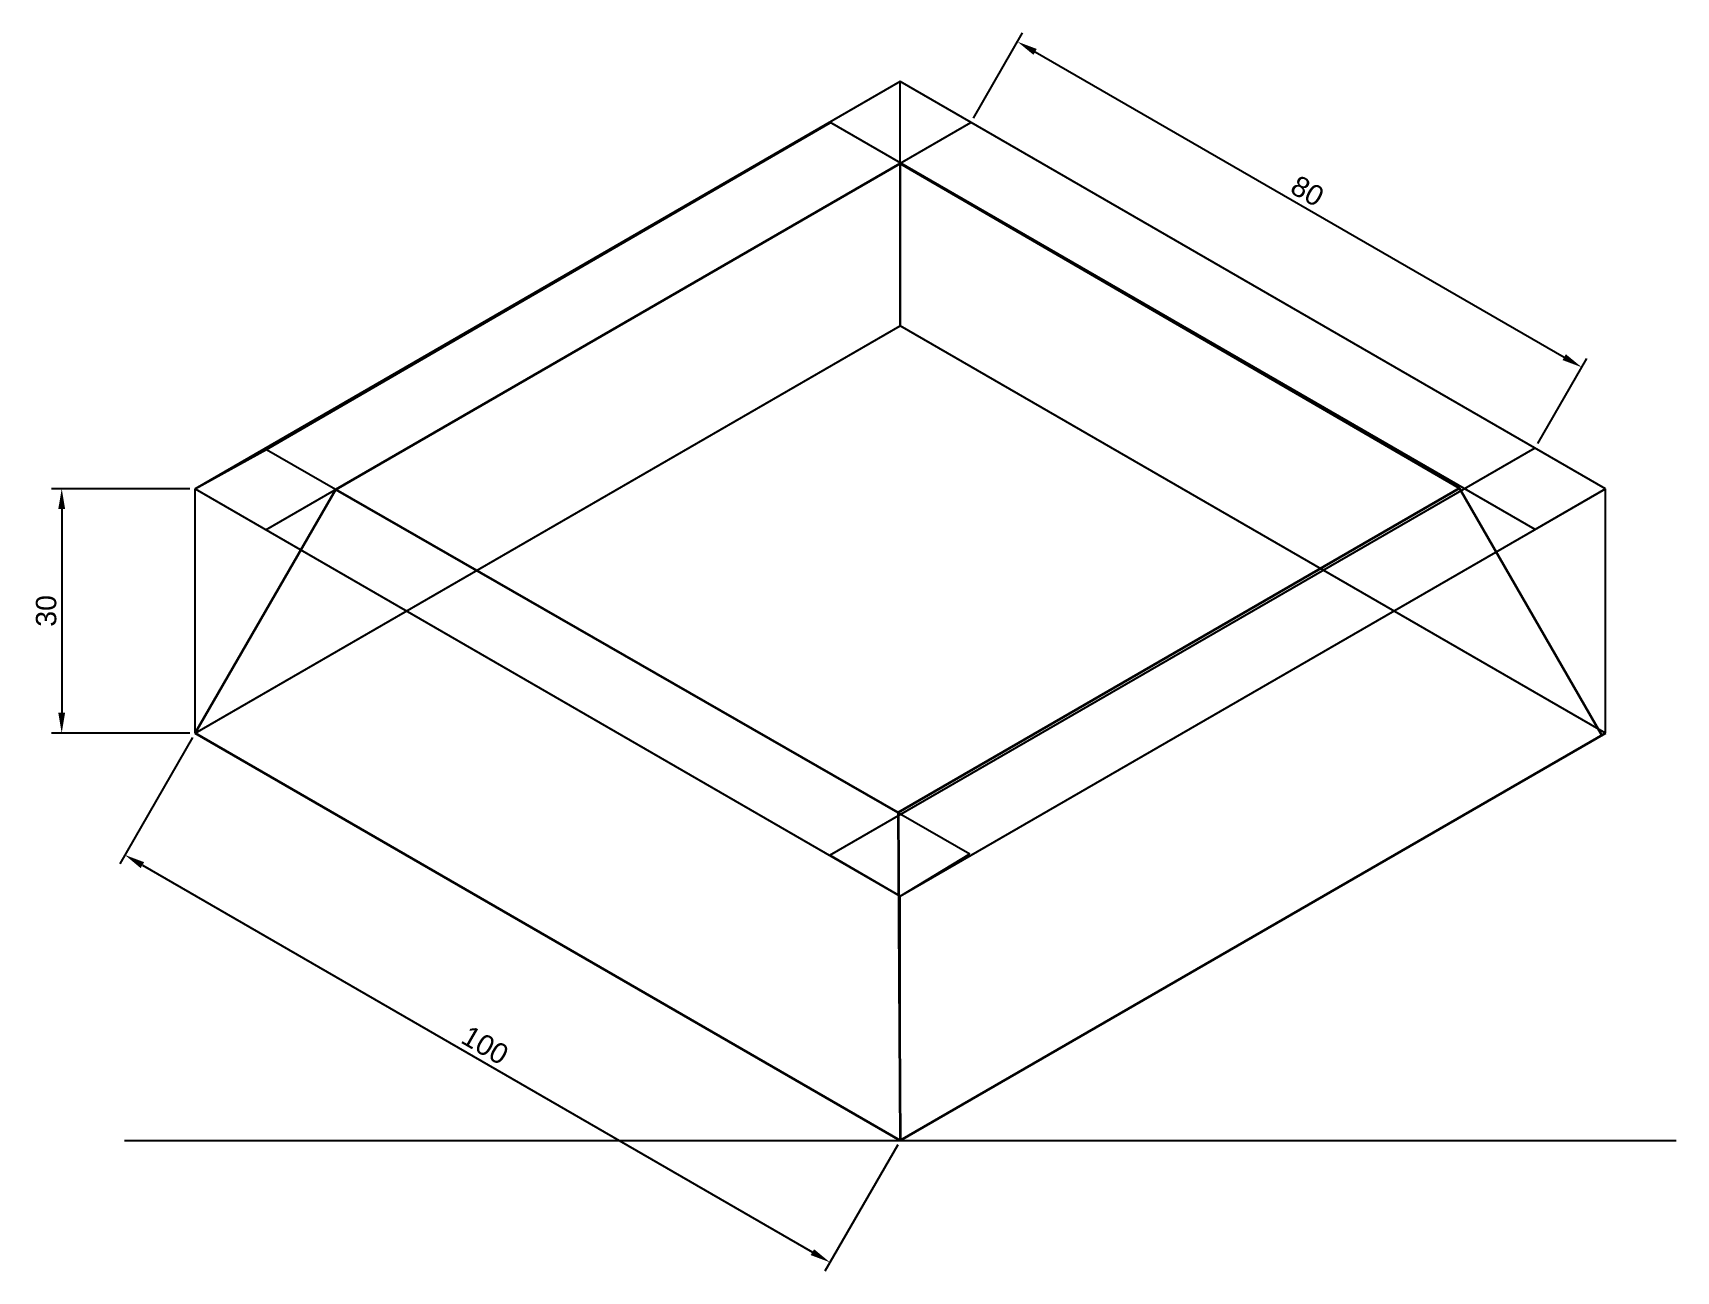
# Model space of a CAD drawing. Header units: millimetres. Extents: x -22 to 179, y 34 to 186.
import ezdxf

# ---------------------------------------------------------------- set-up
doc = ezdxf.new("R2010")
doc.units = ezdxf.units.MM
doc.styles.get("Standard").update_dxf_attribs({"font": 'arial.ttf'})
doc.dimstyles.new('ISO-25', dxfattribs={"dimtxt": 2.5, "dimasz": 2.5, "dimexe": 1.25, "dimexo": 0.625, "dimtad": 1, "dimtxsty": 'Standard', "dimcen": 2.5, "dimadec": 0, "dimazin": 0, "dimtfac": 1, "dimtmove": 0, "dimatfit": 3, "dimfxl": 1, "dimarcsym": 0})

# ---------------------------------------------------------------- blocks, each defined once
blk = doc.blocks.new('*D2')
at = {"color": 0, "lineweight": -2, "transparency": 16777216}
for p, q in [((-2.79, 99.03), (-11.74, 83.53)), ((-8.95, 83.37), (73.32, 35.86)), ((83.81, 49.03), (74.86, 33.53))]:
    blk.add_line(p, q, dxfattribs=at)
at = {"color": 0, "transparency": 16777216}
for points in [[(-8.74, 83.73), (-9.16, 83), (-11.11, 84.62)], [(73.53, 36.22), (73.11, 35.5), (75.48, 34.61)]]:
    blk.add_solid(points, dxfattribs=at)
at = {"layer": 'Defpoints', "color": 0, "transparency": 16777216}
for p in [(-2.48, 99.57), (84.12, 49.57), (75.48, 34.61)]:
    blk.add_point(p, dxfattribs=at)
at = {"color": 0, "transparency": 16777216, "insert": (33.13, 61.26), "char_height": 2.5, "attachment_point": 5, "rotation": 329.9973}
blk.add_mtext('100', dxfattribs=at)
blk = doc.blocks.new('*D3')
at = {"color": 0, "lineweight": -2, "transparency": 16777216}
for p, q in [((-3.11, 129.57), (-20.11, 129.57)), ((-18.86, 127.07), (-18.86, 102.07)), ((-3.11, 99.57), (-20.11, 99.57))]:
    blk.add_line(p, q, dxfattribs=at)
at = {"color": 0, "transparency": 16777216}
for points in [[(-19.28, 127.07), (-18.44, 127.07), (-18.86, 129.57)], [(-19.28, 102.07), (-18.44, 102.07), (-18.86, 99.57)]]:
    blk.add_solid(points, dxfattribs=at)
at = {"layer": 'Defpoints', "color": 0, "transparency": 16777216}
for p in [(-2.48, 129.57), (-18.86, 99.57), (-2.48, 99.57)]:
    blk.add_point(p, dxfattribs=at)
at = {"color": 0, "transparency": 16777216, "insert": (-20.76, 114.57), "char_height": 2.5, "attachment_point": 5, "rotation": 90}
blk.add_mtext('30', dxfattribs=at)
blk = doc.blocks.new('*D6')
at = {"color": 0, "lineweight": -2, "transparency": 16777216}
for p, q in [((93.1, 175.06), (99.13, 185.52)), ((100.68, 183.19), (165.65, 145.72)), ((162.4, 135.1), (168.44, 145.56))]:
    blk.add_line(p, q, dxfattribs=at)
at = {"color": 0, "transparency": 16777216}
for points in [[(100.88, 183.55), (100.47, 182.83), (98.51, 184.44)], [(165.85, 146.08), (165.44, 145.36), (167.81, 144.47)]]:
    blk.add_solid(points, dxfattribs=at)
at = {"layer": 'Defpoints', "color": 0, "transparency": 16777216}
for p in [(92.79, 174.52), (167.81, 144.47), (162.09, 134.56)]:
    blk.add_point(p, dxfattribs=at)
at = {"color": 0, "transparency": 16777216, "insert": (134.11, 166.11), "char_height": 2.5, "attachment_point": 5, "rotation": 330.0282}
blk.add_mtext('80', dxfattribs=at)

msp = doc.modelspace()

# ---------------------------------------------------------------- linework, layer by layer
for p, q in [((84.12, 179.572), (-2.482, 129.572)), ((84.12, 149.572), (84.12, 179.572)), ((170.723, 129.572), (84.12, 179.572)), ((6.187, 124.521), (92.79, 174.521)), ((6.287, 134.379), (75.498, 174.5)), ((162.063, 124.572), (75.46, 174.572)), ((-2.482, 129.572), (6.287, 134.379)), ((6.287, 134.379), (92.677, 84.747)), ((75.46, 84.572), (162.063, 134.572)), ((-2.482, 99.572), (-2.482, 129.572)), ((-2.482, 129.572), (84.12, 79.572)), ((84.12, 79.572), (170.723, 129.572)), ((170.723, 129.572), (162.063, 124.572)), ((170.723, 99.572), (170.723, 129.572)), ((84.12, 79.572), (75.46, 84.572)), ((84.12, 79.572), (92.677, 84.747)), ((84.12, 49.572), (84.12, 79.572)), ((-11.151, 49.572), (179.391, 49.572))]:
    msp.add_line(p, q)
at = {"lineweight": -3}
for p in [(84.12, 169.516), (-2.482, 99.572), (170.723, 99.572)]:
    msp.add_line(p, (84.12, 149.572), dxfattribs=at)
at = {"lineweight": 35}
for p, q in [((14.795, 129.491), (84.12, 169.493)), ((84.12, 169.493), (152.779, 129.622)), ((14.795, 129.491), (-2.48, 99.57)), ((83.843, 89.822), (14.795, 129.491)), ((152.779, 129.622), (83.843, 89.822)), ((152.779, 129.622), (170.277, 99.314)), ((84.12, 49.572), (-2.482, 99.572)), ((84.12, 49.572), (170.723, 99.572)), ((83.843, 89.822), (84.12, 49.572))]:
    msp.add_line(p, q, dxfattribs=at)

# ---------------------------------------------------------------- dimensions: what is measured, and where the dimension line sits
for p1, p2, distance, picture, middle in [((92.79, 174.521), (162.091, 134.555), 11.451, '*D6', (134.111, 166.105)), ((-2.482, 129.572), (-2.482, 99.572), -16.377, '*D3', (-20.761, 114.572)), ((-2.477, 99.574), (84.12, 49.572), -17.273, '*D2', (33.135, 61.261))]:
    dim = msp.add_aligned_dim(p1=p1, p2=p2, distance=distance, dimstyle='ISO-25')
    dim.commit()
    dim.dimension.update_dxf_attribs({"geometry": picture, "text_midpoint": middle})

doc.saveas('drawing.dxf')
